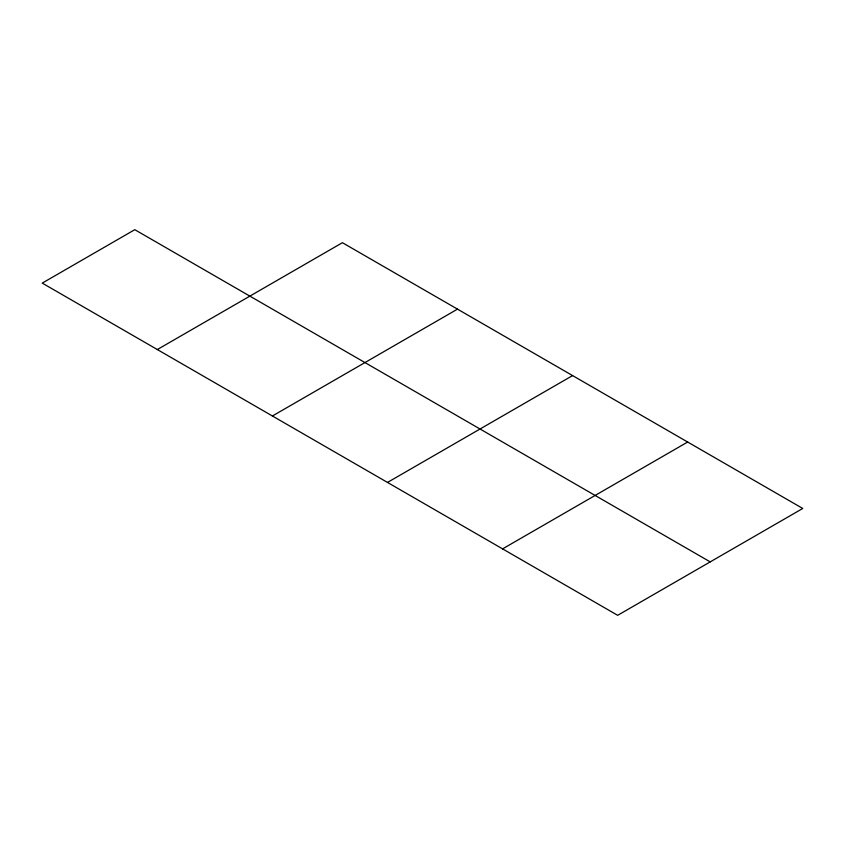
<?xml version="1.0" encoding="UTF-8"?>
<svg xmlns="http://www.w3.org/2000/svg" width="845" height="845" viewBox="0 0 845 845"><rect width="100%" height="100%" fill="white"/><g stroke="black" fill="none" stroke-linecap="round" stroke-linejoin="round"><path stroke-width="1.27" d="M157.328 349.545L342.415 242.695L802.75 508.468L617.663 615.318L42.25 283.107L134.788 229.682L710.212 561.893M272.417 415.993L457.504 309.133M387.496 482.432L572.583 375.581M502.585 548.88L687.672 442.019"/></g></svg>
